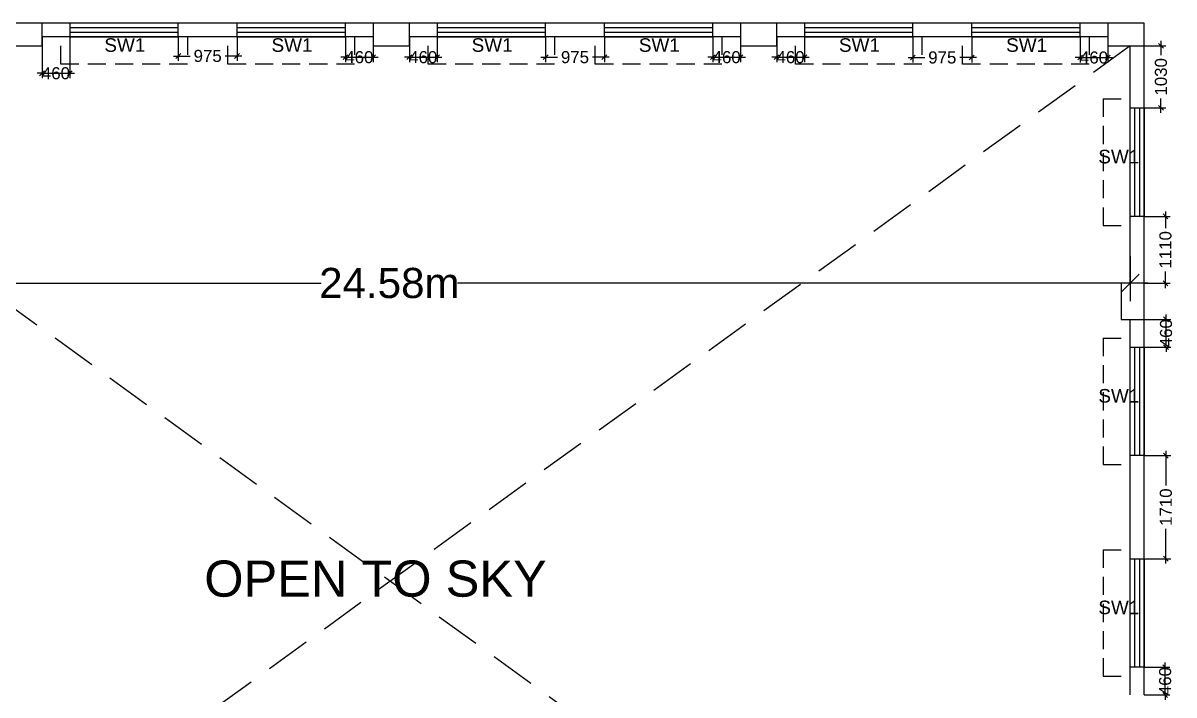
# Model space of a CAD drawing. Extents: x 7897917 to 8423973, y -6487334 to -6173396.
# Drawn here: x 7941236 to 7960331, y -6351310 to -6340165 of the extents above; entities that cross this region are included whole.
import ezdxf
from ezdxf.enums import TextEntityAlignment as Align

# ---------------------------------------------------------------- set-up
doc = ezdxf.new("R2010")
doc.units = 0
doc.header["$LTSCALE"] = 600
doc.header["$MEASUREMENT"] = 0
doc.header["$PDMODE"] = 35
doc.linetypes.add('DASHED', pattern=[0.75, 0.5, -0.25])
doc.linetypes.add('HIDDEN2', pattern=[0.1875, 0.125, -0.0625])
doc.layers.get('0').update_dxf_attribs({"linetype": 'CONTINUOUS'})
doc.layers.get('Defpoints').update_dxf_attribs({"linetype": 'CONTINUOUS'})
for name, color, linetype in [('chajja', 7, 'CONTINUOUS'), ('DIMEN', 5, 'CONTINUOUS'), ('Duct', 8, 'CONTINUOUS'), ('joinery', 7, 'CONTINUOUS'), ('LA-column', 3, 'CONTINUOUS'), ('Walls', 7, 'CONTINUOUS'), ('WIN', 151, 'CONTINUOUS'), ('Working Dim', 5, 'CONTINUOUS')]:
    doc.layers.add(name, color=color, linetype=linetype)
doc.styles.add('ari', font='arial.ttf')
doc.styles.get("Standard").update_dxf_attribs({"font": 'romans.shx'})
doc.dimstyles.new('int. dim', dxfattribs={"dimtxt": 450, "dimasz": 80, "dimexe": 80, "dimexo": 0, "dimgap": 70, "dimtad": 0, "dimdec": 0, "dimzin": 12, "dimdsep": 46, "dimtxsty": 'ari', "dimblk": 'OBLIQUE', "dimcen": 2, "dimdle": 80, "dimclrd": 256, "dimclre": 256, "dimclrt": 6, "dimadec": 0, "dimazin": 0, "dimtfac": 1, "dimtdec": 0, "dimtix": 1, "dimtmove": 2, "dimatfit": 3, "dimfxl": 1, "dimtolj": 1, "dimtzin": 0, "dimlwd": -1, "dimlwe": -1, "dimarcsym": 0})
doc.dimstyles.new('STANDARD$0', dxfattribs={"dimscale": 0, "dimtxt": 150, "dimasz": 125, "dimexe": 0.75, "dimexo": 1, "dimgap": 25, "dimtad": 1, "dimdec": 0, "dimdsep": 46, "dimtxsty": 'Standard', "dimblk1": 'DOT', "dimblk2": 'DOT', "dimsah": 1, "dimcen": 2.5, "dimclrd": 1, "dimclre": 1, "dimclrt": 3, "dimadec": 0, "dimazin": 0, "dimtfac": 1, "dimtdec": 0, "dimtmove": 0, "dimatfit": 3, "dimldrblk": 'DOT', "dimfxl": 1, "dimtolj": 1, "dimtzin": 0, "dimarcsym": 0})

# ---------------------------------------------------------------- blocks, each defined once
blk = doc.blocks.new('_Oblique')
at = {"color": 0, "linetype": 'ByBlock', "lineweight": -2}
blk.add_line((-0.5, -0.5), (0.5, 0.5), dxfattribs=at)
blk = doc.blocks.new('*D253')
at = {"layer": 'Defpoints', "color": 0, "transparency": 16777216}
for p in [(7935023.454919894, -6344032.036374042), (7959603.956270759, -6344032.036374042), (7959603.956270759, -6344480.334157708)]:
    blk.add_point(p, dxfattribs=at)
at = {"layer": 'DIMEN', "color": 8, "transparency": 16777216}
for p, q in [((7935023.454919894, -6344032.036374042), (7935023.454919894, -6344780.334157708)), ((7959603.956270759, -6344032.036374042), (7959603.956270759, -6344780.334157708)), ((7934723.454919894, -6344480.334157708), (7946180.543248805, -6344480.334157708)), ((7959903.956270759, -6344480.334157708), (7948446.867941848, -6344480.334157708))]:
    blk.add_line(p, q, dxfattribs=at)
at = {"layer": 'DIMEN', "color": 8, "transparency": 16777216, "xscale": 300, "yscale": 300, "zscale": 300, "rotation": 180}
blk.add_blockref('_Oblique', (7935023.454919894, -6344480.334157708), dxfattribs=at)
at = {"layer": 'DIMEN', "color": 8, "transparency": 16777216, "xscale": 300, "yscale": 300, "zscale": 300}
blk.add_blockref('_Oblique', (7959603.956270759, -6344480.334157708), dxfattribs=at)
at = {"layer": 'DIMEN', "color": 7, "transparency": 16777216, "insert": (7947313.705595327, -6344480.334157708), "char_height": 500, "attachment_point": 5, "style": 'ari'}
blk.add_mtext('\\A1;24.58m', dxfattribs=at)
blk = doc.blocks.new('*D721')
at = {"layer": 'Defpoints', "color": 0, "transparency": 16777216}
for p in [(7941552.045916616, -6340395.289116167), (7942012.045916616, -6340395.364488472), (7942012.045916616, -6340999.388972003)]:
    blk.add_point(p, dxfattribs=at)
at = {"layer": 'Working Dim', "transparency": 16777216}
for p, q in [((7941552.045916616, -6340395.289116167), (7941552.045916616, -6341079.388972003)), ((7942012.045916616, -6340395.364488472), (7942012.045916616, -6341079.388972003)), ((7941552.045916616, -6340999.388972003), (7941472.045916616, -6340999.388972003)), ((7941552.045916616, -6340999.388972003), (7942012.045916616, -6340999.388972003)), ((7942012.045916616, -6340999.388972003), (7942092.045916616, -6340999.388972003))]:
    blk.add_line(p, q, dxfattribs=at)
at = {"layer": 'Working Dim', "transparency": 16777216, "xscale": 80, "yscale": 80, "zscale": 80}
blk.add_blockref('_Oblique', (7941552.045916616, -6340999.388972003), dxfattribs=at)
at = {"layer": 'Working Dim', "transparency": 16777216, "xscale": 80, "yscale": 80, "zscale": 80, "rotation": 180}
blk.add_blockref('_Oblique', (7942012.045916616, -6340999.388972003), dxfattribs=at)
at = {"layer": 'Working Dim', "color": 6, "transparency": 16777216, "insert": (7941782.045916616, -6340999.388972003), "char_height": 200, "attachment_point": 5, "style": 'ari'}
blk.add_mtext('\\A1;460', dxfattribs=at)
blk = doc.blocks.new('*D722')
at = {"layer": 'Defpoints', "color": 0, "transparency": 16777216}
for p in [(7943812.045916616, -6340395.289116167), (7944787.043370617, -6340395.28912214), (7944787.043370617, -6340712.433189954)]:
    blk.add_point(p, dxfattribs=at)
at = {"layer": 'Working Dim', "transparency": 16777216}
for p, q in [((7943812.045916616, -6340395.289116167), (7943812.045916616, -6340792.433189954)), ((7944787.043370617, -6340395.28912214), (7944787.043370617, -6340792.433189954)), ((7943732.045916616, -6340712.433189954), (7944007.852965581, -6340712.433189954)), ((7944867.043370617, -6340712.433189954), (7944591.236321651, -6340712.433189954))]:
    blk.add_line(p, q, dxfattribs=at)
at = {"layer": 'Working Dim', "transparency": 16777216, "xscale": 80, "yscale": 80, "zscale": 80, "rotation": 180}
blk.add_blockref('_Oblique', (7943812.045916616, -6340712.433189954), dxfattribs=at)
at = {"layer": 'Working Dim', "transparency": 16777216, "xscale": 80, "yscale": 80, "zscale": 80}
blk.add_blockref('_Oblique', (7944787.043370617, -6340712.433189954), dxfattribs=at)
at = {"layer": 'Working Dim', "color": 6, "transparency": 16777216, "insert": (7944299.544643616, -6340712.433189954), "char_height": 200, "attachment_point": 5, "style": 'ari'}
blk.add_mtext('\\A1;975', dxfattribs=at)
blk = doc.blocks.new('*D723')
at = {"layer": 'Defpoints', "color": 0, "transparency": 16777216}
for p in [(7946586.043370617, -6340395.28912214), (7947046.043370615, -6340395.28912214, 5.131057827960831), (7947046.043370615, -6340732.400309282)]:
    blk.add_point(p, dxfattribs=at)
at = {"layer": 'Working Dim', "transparency": 16777216}
for p, q in [((7946586.043370617, -6340395.28912214), (7946586.043370617, -6340812.400309282)), ((7947046.043370615, -6340395.28912214), (7947046.043370615, -6340812.400309282)), ((7946586.043370617, -6340732.400309282), (7946506.043370617, -6340732.400309282)), ((7946586.043370617, -6340732.400309282), (7947046.043370615, -6340732.400309282)), ((7947046.043370615, -6340732.400309282), (7947126.043370615, -6340732.400309282))]:
    blk.add_line(p, q, dxfattribs=at)
at = {"layer": 'Working Dim', "transparency": 16777216, "xscale": 80, "yscale": 80, "zscale": 80}
blk.add_blockref('_Oblique', (7946586.043370617, -6340732.400309282), dxfattribs=at)
at = {"layer": 'Working Dim', "transparency": 16777216, "xscale": 80, "yscale": 80, "zscale": 80, "rotation": 180}
blk.add_blockref('_Oblique', (7947046.043370615, -6340732.400309282), dxfattribs=at)
at = {"layer": 'Working Dim', "color": 6, "transparency": 16777216, "insert": (7946816.043370616, -6340732.400309282), "char_height": 200, "attachment_point": 5, "style": 'ari'}
blk.add_mtext('\\A1;460', dxfattribs=at)
blk = doc.blocks.new('*D724')
at = {"layer": 'Defpoints', "color": 0, "transparency": 16777216}
for p in [(7947646.043370615, -6340395.28912214, 5.131057827960831), (7948106.043431053, -6340395.297335234), (7948106.043431053, -6340732.400309282)]:
    blk.add_point(p, dxfattribs=at)
at = {"layer": 'Working Dim', "transparency": 16777216}
for p, q in [((7947646.043370615, -6340395.28912214), (7947646.043370615, -6340812.400309282)), ((7948106.043431053, -6340395.297335234), (7948106.043431053, -6340812.400309282)), ((7947646.043370615, -6340732.400309282), (7947566.043370615, -6340732.400309282)), ((7947646.043370615, -6340732.400309282), (7948106.043431053, -6340732.400309282)), ((7948106.043431053, -6340732.400309282), (7948186.043431053, -6340732.400309282))]:
    blk.add_line(p, q, dxfattribs=at)
at = {"layer": 'Working Dim', "transparency": 16777216, "xscale": 80, "yscale": 80, "zscale": 80}
blk.add_blockref('_Oblique', (7947646.043370615, -6340732.400309282), dxfattribs=at)
at = {"layer": 'Working Dim', "transparency": 16777216, "xscale": 80, "yscale": 80, "zscale": 80, "rotation": 180}
blk.add_blockref('_Oblique', (7948106.043431053, -6340732.400309282), dxfattribs=at)
at = {"layer": 'Working Dim', "color": 6, "transparency": 16777216, "insert": (7947876.043400833, -6340732.400309282), "char_height": 200, "attachment_point": 5, "style": 'ari'}
blk.add_mtext('\\A1;460', dxfattribs=at)
blk = doc.blocks.new('*D725')
at = {"layer": 'Defpoints', "color": 0, "transparency": 16777216}
for p in [(7949906.043370617, -6340395.329496792), (7950880.95626961, -6340395.329496792), (7950880.95626961, -6340732.400309282)]:
    blk.add_point(p, dxfattribs=at)
at = {"layer": 'Working Dim', "transparency": 16777216}
for p, q in [((7949906.043370617, -6340395.329496792), (7949906.043370617, -6340812.400309282)), ((7950880.95626961, -6340395.329496792), (7950880.95626961, -6340812.400309282)), ((7949826.043370617, -6340732.400309282), (7950101.808142078, -6340732.400309282)), ((7950960.95626961, -6340732.400309282), (7950685.191498148, -6340732.400309282))]:
    blk.add_line(p, q, dxfattribs=at)
at = {"layer": 'Working Dim', "transparency": 16777216, "xscale": 80, "yscale": 80, "zscale": 80, "rotation": 180}
blk.add_blockref('_Oblique', (7949906.043370617, -6340732.400309282), dxfattribs=at)
at = {"layer": 'Working Dim', "transparency": 16777216, "xscale": 80, "yscale": 80, "zscale": 80}
blk.add_blockref('_Oblique', (7950880.95626961, -6340732.400309282), dxfattribs=at)
at = {"layer": 'Working Dim', "color": 6, "transparency": 16777216, "insert": (7950393.499820113, -6340732.400309282), "char_height": 200, "attachment_point": 5, "style": 'ari'}
blk.add_mtext('\\A1;975', dxfattribs=at)
blk = doc.blocks.new('*D726')
at = {"layer": 'Defpoints', "color": 0, "transparency": 16777216}
for p in [(7952679.95626961, -6340395.329496792), (7953139.95626961, -6340395.387278835), (7953139.95626961, -6340732.400309282)]:
    blk.add_point(p, dxfattribs=at)
at = {"layer": 'Working Dim', "transparency": 16777216}
for p, q in [((7952679.95626961, -6340395.329496792), (7952679.95626961, -6340812.400309282)), ((7953139.95626961, -6340395.387278835), (7953139.95626961, -6340812.400309282)), ((7952679.95626961, -6340732.400309282), (7952599.95626961, -6340732.400309282)), ((7952679.95626961, -6340732.400309282), (7953139.95626961, -6340732.400309282)), ((7953139.95626961, -6340732.400309282), (7953219.95626961, -6340732.400309282))]:
    blk.add_line(p, q, dxfattribs=at)
at = {"layer": 'Working Dim', "transparency": 16777216, "xscale": 80, "yscale": 80, "zscale": 80}
blk.add_blockref('_Oblique', (7952679.95626961, -6340732.400309282), dxfattribs=at)
at = {"layer": 'Working Dim', "transparency": 16777216, "xscale": 80, "yscale": 80, "zscale": 80, "rotation": 180}
blk.add_blockref('_Oblique', (7953139.95626961, -6340732.400309282), dxfattribs=at)
at = {"layer": 'Working Dim', "color": 6, "transparency": 16777216, "insert": (7952909.95626961, -6340732.400309282), "char_height": 200, "attachment_point": 5, "style": 'ari'}
blk.add_mtext('\\A1;460', dxfattribs=at)
blk = doc.blocks.new('*D727')
at = {"layer": 'Defpoints', "color": 0, "transparency": 16777216}
for p in [(7953739.95626961, -6340395.387278835), (7954199.95626961, -6340395.387278835), (7954199.95626961, -6340732.400309282)]:
    blk.add_point(p, dxfattribs=at)
at = {"layer": 'Working Dim', "transparency": 16777216}
for p, q in [((7953739.95626961, -6340395.387278835), (7953739.95626961, -6340812.400309282)), ((7954199.95626961, -6340395.387278835), (7954199.95626961, -6340812.400309282)), ((7953739.95626961, -6340732.400309282), (7953659.95626961, -6340732.400309282)), ((7953739.95626961, -6340732.400309282), (7954199.95626961, -6340732.400309282)), ((7954199.95626961, -6340732.400309282), (7954279.95626961, -6340732.400309282))]:
    blk.add_line(p, q, dxfattribs=at)
at = {"layer": 'Working Dim', "transparency": 16777216, "xscale": 80, "yscale": 80, "zscale": 80}
blk.add_blockref('_Oblique', (7953739.95626961, -6340732.400309282), dxfattribs=at)
at = {"layer": 'Working Dim', "transparency": 16777216, "xscale": 80, "yscale": 80, "zscale": 80, "rotation": 180}
blk.add_blockref('_Oblique', (7954199.95626961, -6340732.400309282), dxfattribs=at)
at = {"layer": 'Working Dim', "color": 6, "transparency": 16777216, "insert": (7953969.95626961, -6340732.400309282), "char_height": 200, "attachment_point": 5, "style": 'ari'}
blk.add_mtext('\\A1;460', dxfattribs=at)
blk = doc.blocks.new('*D728')
at = {"layer": 'Defpoints', "color": 0, "transparency": 16777216}
for p in [(7955999.95626961, -6340395.427659458), (7956974.869168603, -6340395.477222438), (7956974.869168603, -6340737.775479815)]:
    blk.add_point(p, dxfattribs=at)
at = {"layer": 'Working Dim', "transparency": 16777216}
for p, q in [((7955999.95626961, -6340395.427659458), (7955999.95626961, -6340817.775479815)), ((7956974.869168603, -6340395.477222438), (7956974.869168603, -6340817.775479815)), ((7955919.95626961, -6340737.775479815), (7956195.721041071, -6340737.775479815)), ((7957054.869168603, -6340737.775479815), (7956779.104397141, -6340737.775479815))]:
    blk.add_line(p, q, dxfattribs=at)
at = {"layer": 'Working Dim', "transparency": 16777216, "xscale": 80, "yscale": 80, "zscale": 80, "rotation": 180}
blk.add_blockref('_Oblique', (7955999.95626961, -6340737.775479815), dxfattribs=at)
at = {"layer": 'Working Dim', "transparency": 16777216, "xscale": 80, "yscale": 80, "zscale": 80}
blk.add_blockref('_Oblique', (7956974.869168603, -6340737.775479815), dxfattribs=at)
at = {"layer": 'Working Dim', "color": 6, "transparency": 16777216, "insert": (7956487.412719106, -6340737.775479815), "char_height": 200, "attachment_point": 5, "style": 'ari'}
blk.add_mtext('\\A1;975', dxfattribs=at)
blk = doc.blocks.new('*D729')
at = {"layer": 'Defpoints', "color": 0, "transparency": 16777216}
for p in [(7958773.869168603, -6340395.477222438), (7959234.008147393, -6340395.485443986), (7959234.008147393, -6340737.775479815)]:
    blk.add_point(p, dxfattribs=at)
at = {"layer": 'Working Dim', "transparency": 16777216}
for p, q in [((7958773.869168603, -6340395.477222438), (7958773.869168603, -6340817.775479815)), ((7959234.008147393, -6340395.485443986), (7959234.008147393, -6340817.775479815)), ((7958773.869168603, -6340737.775479815), (7958693.869168603, -6340737.775479815)), ((7958773.869168603, -6340737.775479815), (7959234.008147393, -6340737.775479815)), ((7959234.008147393, -6340737.775479815), (7959314.008147393, -6340737.775479815))]:
    blk.add_line(p, q, dxfattribs=at)
at = {"layer": 'Working Dim', "transparency": 16777216, "xscale": 80, "yscale": 80, "zscale": 80}
blk.add_blockref('_Oblique', (7958773.869168603, -6340737.775479815), dxfattribs=at)
at = {"layer": 'Working Dim', "transparency": 16777216, "xscale": 80, "yscale": 80, "zscale": 80, "rotation": 180}
blk.add_blockref('_Oblique', (7959234.008147393, -6340737.775479815), dxfattribs=at)
at = {"layer": 'Working Dim', "color": 6, "transparency": 16777216, "insert": (7959003.938657998, -6340737.775479815), "char_height": 200, "attachment_point": 5, "style": 'ari'}
blk.add_mtext('\\A1;460', dxfattribs=at)
blk = doc.blocks.new('*D730')
at = {"layer": 'Defpoints', "color": 0, "transparency": 16777216}
for p in [(7959834.046487364, -6340542.36552131, 5.131057828135454), (7960115.729290422, -6340542.36552131), (7959833.956270757, -6341572.813691928)]:
    blk.add_point(p, dxfattribs=at)
at = {"layer": 'Working Dim', "transparency": 16777216}
for p, q in [((7959834.046487364, -6340542.36552131), (7960195.729290422, -6340542.36552131)), ((7960115.729290422, -6340462.36552131), (7960115.729290422, -6340698.708296932)), ((7959833.956270757, -6341572.813691928), (7960195.729290422, -6341572.813691928)), ((7960115.729290422, -6341652.813691928), (7960115.729290422, -6341416.470916305))]:
    blk.add_line(p, q, dxfattribs=at)
at = {"layer": 'Working Dim', "transparency": 16777216, "xscale": 80, "yscale": 80, "zscale": 80}
for p, rotation in [((7960115.729290422, -6340542.36552131), 90), ((7960115.729290422, -6341572.813691928), 270)]:
    blk.add_blockref('_Oblique', p, dxfattribs=dict(at, rotation=rotation))
at = {"layer": 'Working Dim', "color": 6, "transparency": 16777216, "insert": (7960115.729290424, -6341057.589606618), "char_height": 200, "attachment_point": 5, "rotation": 90, "style": 'ari'}
blk.add_mtext('\\A1;1030', dxfattribs=at)
blk = doc.blocks.new('*D731')
at = {"layer": 'Defpoints', "color": 0, "transparency": 16777216}
for p in [(7959833.956270757, -6343372.813691928), (7959833.956270757, -6344482.334157708), (7960189.940825794, -6344482.334157708)]:
    blk.add_point(p, dxfattribs=at)
at = {"layer": 'Working Dim', "transparency": 16777216}
for p, q in [((7960189.940825794, -6343292.813691928), (7960189.940825794, -6343568.692615132)), ((7959833.956270757, -6343372.813691928), (7960269.940825794, -6343372.813691928)), ((7960189.940825794, -6344562.334157708), (7960189.940825794, -6344286.455234504)), ((7959833.956270757, -6344482.334157708), (7960269.940825794, -6344482.334157708))]:
    blk.add_line(p, q, dxfattribs=at)
at = {"layer": 'Working Dim', "transparency": 16777216, "xscale": 80, "yscale": 80, "zscale": 80}
for p, rotation in [((7960189.940825794, -6343372.813691928), 90), ((7960189.940825794, -6344482.334157708), 270)]:
    blk.add_blockref('_Oblique', p, dxfattribs=dict(at, rotation=rotation))
at = {"layer": 'Working Dim', "color": 6, "transparency": 16777216, "insert": (7960189.940825796, -6343927.573924817), "char_height": 200, "attachment_point": 5, "rotation": 90, "style": 'ari'}
blk.add_mtext('\\A1;1110', dxfattribs=at)
blk = doc.blocks.new('*D732')
at = {"layer": 'Defpoints', "color": 0, "transparency": 16777216}
for p in [(7959833.956270757, -6345080.334157708), (7960200.087552246, -6345080.334157708), (7959833.956270757, -6345540.334157708)]:
    blk.add_point(p, dxfattribs=at)
at = {"layer": 'Working Dim', "transparency": 16777216}
for p, q in [((7960200.087552246, -6345080.334157708), (7960200.087552246, -6345000.334157708)), ((7959833.956270757, -6345080.334157708), (7960280.087552246, -6345080.334157708)), ((7960200.087552246, -6345540.334157708), (7960200.087552246, -6345080.334157708)), ((7959833.956270757, -6345540.334157708), (7960280.087552246, -6345540.334157708)), ((7960200.087552246, -6345540.334157708), (7960200.087552246, -6345620.334157708))]:
    blk.add_line(p, q, dxfattribs=at)
at = {"layer": 'Working Dim', "transparency": 16777216, "xscale": 80, "yscale": 80, "zscale": 80}
for p, rotation in [((7960200.087552246, -6345080.334157708), 270), ((7960200.087552246, -6345540.334157708), 90)]:
    blk.add_blockref('_Oblique', p, dxfattribs=dict(at, rotation=rotation))
at = {"layer": 'Working Dim', "color": 6, "transparency": 16777216, "insert": (7960200.087552248, -6345310.334157707), "char_height": 200, "attachment_point": 5, "rotation": 90, "style": 'ari'}
blk.add_mtext('\\A1;460', dxfattribs=at)
blk = doc.blocks.new('*D733')
at = {"layer": 'Defpoints', "color": 0, "transparency": 16777216}
for p in [(7959833.956270757, -6347340.334157708), (7959833.956270757, -6349050.33593345), (7960196.833874855, -6349050.33593345)]:
    blk.add_point(p, dxfattribs=at)
at = {"layer": 'Working Dim', "transparency": 16777216}
for p, q in [((7960196.833874855, -6347260.334157708), (7960196.833874855, -6347836.453735893)), ((7959833.956270757, -6347340.334157708), (7960276.833874855, -6347340.334157708)), ((7960196.833874855, -6349130.33593345), (7960196.833874855, -6348554.216355265)), ((7959833.956270757, -6349050.33593345), (7960276.833874855, -6349050.33593345))]:
    blk.add_line(p, q, dxfattribs=at)
at = {"layer": 'Working Dim', "transparency": 16777216, "xscale": 80, "yscale": 80, "zscale": 80}
for p, rotation in [((7960196.833874855, -6347340.334157708), 90), ((7960196.833874855, -6349050.33593345), 270)]:
    blk.add_blockref('_Oblique', p, dxfattribs=dict(at, rotation=rotation))
at = {"layer": 'Working Dim', "color": 6, "transparency": 16777216, "insert": (7960196.833874857, -6348195.335045578), "char_height": 200, "attachment_point": 5, "rotation": 90, "style": 'ari'}
blk.add_mtext('\\A1;1710', dxfattribs=at)
blk = doc.blocks.new('*D734')
at = {"layer": 'Defpoints', "color": 0, "transparency": 16777216}
for p in [(7959833.956270757, -6350850.33593345), (7960185.263046445, -6350850.33593345), (7959833.956270757, -6351310.33593345)]:
    blk.add_point(p, dxfattribs=at)
at = {"layer": 'Working Dim', "transparency": 16777216}
for p, q in [((7959833.956270757, -6350850.33593345), (7960265.263046445, -6350850.33593345)), ((7960185.263046445, -6350850.33593345), (7960185.263046445, -6350770.33593345)), ((7960185.263046445, -6351310.33593345), (7960185.263046445, -6350850.33593345)), ((7959833.956270757, -6351310.33593345), (7960265.263046445, -6351310.33593345)), ((7960185.263046445, -6351310.33593345), (7960185.263046445, -6351390.33593345))]:
    blk.add_line(p, q, dxfattribs=at)
at = {"layer": 'Working Dim', "transparency": 16777216, "xscale": 80, "yscale": 80, "zscale": 80}
for p, rotation in [((7960185.263046445, -6350850.33593345), 270), ((7960185.263046445, -6351310.33593345), 90)]:
    blk.add_blockref('_Oblique', p, dxfattribs=dict(at, rotation=rotation))
at = {"layer": 'Working Dim', "color": 6, "transparency": 16777216, "insert": (7960185.263046447, -6351080.335933449), "char_height": 200, "attachment_point": 5, "rotation": 90, "style": 'ari'}
blk.add_mtext('\\A1;460', dxfattribs=at)

msp = doc.modelspace()

# ---------------------------------------------------------------- linework, layer by layer
at = {"layer": 'chajja', "color": 7, "linetype": 'DASHED'}
for p, q in [((7959153.956270757, -6341422.813691929), (7959153.956270757, -6343522.813691928)), ((7959153.956270757, -6341422.813691928), (7959603.956270757, -6341422.813691928)), ((7959153.956270757, -6343522.813691928), (7959603.956270757, -6343522.813691928)), ((7959153.956270757, -6345390.334157709), (7959153.956270757, -6347490.334157708)), ((7959153.956270757, -6345390.334157708), (7959603.956270757, -6345390.334157708)), ((7959153.956270757, -6347490.334157708), (7959603.956270757, -6347490.334157708)), ((7959153.956270757, -6348900.33593345), (7959153.956270757, -6351000.33593345)), ((7959153.956270757, -6348900.33593345), (7959603.956270757, -6348900.33593345)), ((7959153.956270757, -6351000.33593345), (7959603.956270757, -6351000.33593345))]:
    msp.add_line(p, q, dxfattribs=at)
for points in [[(7943962.045916616, -6340395.364488472), (7943962.045916616, -6340845.364488472), (7941862.045916616, -6340845.364488472), (7941862.045916616, -6340395.364488472)], [(7946736.043370617, -6340395.28912214), (7946736.043370617, -6340845.28912214), (7944636.043370617, -6340845.28912214), (7944636.043370617, -6340395.28912214)], [(7950056.043370617, -6340395.297335234), (7950056.043370617, -6340845.297335234), (7947956.043370617, -6340845.297335234), (7947956.043370617, -6340395.297335234)], [(7952829.95626961, -6340395.37905977), (7952829.95626961, -6340845.37905977), (7950729.95626961, -6340845.37905977), (7950729.95626961, -6340395.37905977)], [(7956149.95626961, -6340395.395497901), (7956149.95626961, -6340845.395497901), (7954049.95626961, -6340845.395497901), (7954049.95626961, -6340395.395497901)], [(7958923.869168603, -6340395.477222438), (7958923.869168603, -6340845.477222438), (7956823.869168603, -6340845.477222438), (7956823.869168603, -6340395.477222438)]]:
    msp.add_lwpolyline(points, dxfattribs=at)
at = {"layer": 'Duct', "color": 8, "linetype": 'HIDDEN2', "ltscale": 10}
for p, q in [((7959603.956270759, -6340545.485443989), (7935543.454929293, -6357950.453716679)), ((7935393.454930066, -6340765.289116168), (7959083.956256545, -6357950.453716677))]:
    msp.add_line(p, q, dxfattribs=at)
at = {"layer": 'LA-column', "color": 2}
for points, elevation in [([(7940952.045916612, -6340545.36552131), (7941552.045916612, -6340545.36552131), (7941552.045916612, -6340165.36552131), (7940952.045916612, -6340165.36552131)], 5.131057828135454), ([(7947046.043370615, -6340545.36552131), (7947646.043370615, -6340545.36552131), (7947646.043370615, -6340165.36552131), (7947046.043370615, -6340165.36552131)], 5.131057827960831), ([(7953139.95626961, -6340545.36552131), (7953739.95626961, -6340545.36552131), (7953739.95626961, -6340165.36552131), (7953139.95626961, -6340165.36552131)], -5.131057828136074), ([(7959234.046487364, -6340545.36552131), (7959834.046487364, -6340545.36552131), (7959834.046487364, -6340165.36552131), (7959234.046487364, -6340165.36552131)], 5.131057828135454), ([(7959834.046487364, -6345080.334157707), (7959834.046487364, -6344480.334157707), (7959454.046487364, -6344480.334157707), (7959454.046487364, -6345080.334157707)], 5.131057828111807)]:
    msp.add_lwpolyline(points, close=True, dxfattribs=dict(at, elevation=elevation))
at = {"layer": 'Walls', "linetype": 'Continuous'}
for p, q in [((7947046.043370617, -6340165.289116169), (7941552.045916616, -6340165.289116168)), ((7953139.95626961, -6340165.387278836), (7947646.043370617, -6340165.289116168)), ((7959234.008147388, -6340165.485443987), (7953739.95626961, -6340165.387278836)), ((7947046.043370617, -6340395.289116167), (7941552.045916616, -6340395.289116167)), ((7953139.95626961, -6340395.387278835), (7947646.043370617, -6340395.289116167)), ((7959234.008147393, -6340395.485443986), (7953739.95626961, -6340395.387278835))]:
    msp.add_line(p, q, dxfattribs=at)
at = {"layer": 'Walls'}
for p, q in [((7959603.956270759, -6344480.334157708), (7959603.956270759, -6340545.289116168)), ((7959833.956270759, -6344480.334157708), (7959833.956270761, -6340545.289116168)), ((7959603.956270757, -6351310.33593345), (7959603.956270757, -6345080.334157708)), ((7959833.956270757, -6351310.33593345), (7959833.956270757, -6345080.334157708))]:
    msp.add_line(p, q, dxfattribs=at)
at = {"layer": 'WIN', "linetype": 'Continuous'}
for points in [[(7943812.045916616, -6340395.364488472), (7943812.045916616, -6340165.364488472), (7942012.045916616, -6340165.364488472), (7942012.045916616, -6340395.364488472)], [(7943812.045916616, -6340318.364488472), (7943812.045916616, -6340242.364488472), (7942012.045916616, -6340242.364488472), (7942012.045916616, -6340318.364488472)], [(7946586.043370617, -6340395.28912214), (7946586.043370617, -6340165.28912214), (7944786.043370617, -6340165.28912214), (7944786.043370617, -6340395.28912214)], [(7946586.043370617, -6340318.28912214), (7946586.043370617, -6340242.28912214), (7944786.043370617, -6340242.28912214), (7944786.043370617, -6340318.28912214)], [(7949906.043370617, -6340395.297335234), (7949906.043370617, -6340165.297335234), (7948106.043370617, -6340165.297335234), (7948106.043370617, -6340395.297335234)], [(7949906.043370617, -6340318.297335234), (7949906.043370617, -6340242.297335234), (7948106.043370617, -6340242.297335234), (7948106.043370617, -6340318.297335234)], [(7952679.95626961, -6340395.37905977), (7952679.95626961, -6340165.37905977), (7950879.95626961, -6340165.37905977), (7950879.95626961, -6340395.37905977)], [(7952679.95626961, -6340318.37905977), (7952679.95626961, -6340242.37905977), (7950879.95626961, -6340242.37905977), (7950879.95626961, -6340318.37905977)], [(7955999.95626961, -6340395.395497901), (7955999.95626961, -6340165.395497901), (7954199.95626961, -6340165.395497901), (7954199.95626961, -6340395.395497901)], [(7955999.95626961, -6340318.395497901), (7955999.95626961, -6340242.395497901), (7954199.95626961, -6340242.395497901), (7954199.95626961, -6340318.395497901)], [(7958773.869168603, -6340395.477222438), (7958773.869168603, -6340165.477222438), (7956973.869168603, -6340165.477222438), (7956973.869168603, -6340395.477222438)], [(7958773.869168603, -6340318.477222438), (7958773.869168603, -6340242.477222438), (7956973.869168603, -6340242.477222438), (7956973.869168603, -6340318.477222438)], [(7959603.956270757, -6341572.813691928), (7959833.956270757, -6341572.813691928), (7959833.956270757, -6343372.813691928), (7959603.956270757, -6343372.813691928)], [(7959680.956270757, -6341572.813691928), (7959756.956270757, -6341572.813691928), (7959756.956270757, -6343372.813691928), (7959680.956270757, -6343372.813691928)], [(7959603.956270757, -6345540.334157708), (7959833.956270757, -6345540.334157708), (7959833.956270757, -6347340.334157708), (7959603.956270757, -6347340.334157708)], [(7959680.956270757, -6345540.334157708), (7959756.956270757, -6345540.334157708), (7959756.956270757, -6347340.334157708), (7959680.956270757, -6347340.334157708)], [(7959603.956270757, -6349050.33593345), (7959833.956270757, -6349050.33593345), (7959833.956270757, -6350850.33593345), (7959603.956270757, -6350850.33593345)], [(7959680.956270757, -6349050.33593345), (7959756.956270757, -6349050.33593345), (7959756.956270757, -6350850.33593345), (7959680.956270757, -6350850.33593345)]]:
    msp.add_lwpolyline(points, close=True, dxfattribs=at)

# ---------------------------------------------------------------- texts
at = {"layer": 'Duct', "color": 7, "style": 'ari'}
msp.add_text('OPEN TO SKY', height=599.9999999999999, dxfattribs=at).set_placement((7947083.790021191, -6349680.096492711), align=Align.CENTER)
at = {"layer": 'joinery', "style": 'ari'}
for p in [(7942925.255324057, -6340642.994008731), (7945699.25277806, -6340642.9186424), (7949019.25277806, -6340642.926855492), (7951793.165677051, -6340643.00858003), (7955113.165677051, -6340643.02501816), (7957887.078576046, -6340643.106742698), (7959416.467285286, -6342493.076651934), (7959416.467285286, -6346460.597117714), (7959416.467285286, -6349970.598893455)]:
    msp.add_text('SW1', height=225, dxfattribs=at).set_placement(p, align=Align.CENTER)

# ---------------------------------------------------------------- dimensions: what is measured, and where the dimension line sits
at = {"layer": 'DIMEN'}
dim = msp.add_linear_dim(base=(7959603.956270759, -6344480.334157708), p1=(7935023.454919894, -6344032.036374042), p2=(7959603.956270759, -6344032.036374042), dimstyle='STANDARD$0', override={"dimscale": 1, "dimtxt": 500, "dimasz": 300, "dimexe": 300, "dimexo": 0, "dimgap": 1, "dimtad": 0, "dimdec": 2, "dimlfac": 0.001, "dimzin": 0, "dimpost": 'm', "dimtxsty": 'ari', "dimblk1": 'Oblique', "dimblk2": 'Oblique', "dimcen": 0, "dimdle": 300, "dimclrd": 8, "dimclre": 8, "dimclrt": 7, "dimadec": 2, "dimtdec": 2, "dimtmove": 2, "dimfxl": 0.75, "dimfrac": 1, "dimlwd": 65535, "dimlwe": 65535}, dxfattribs=at)
dim.commit()
dim.dimension.update_dxf_attribs({"geometry": '*D253', "text_midpoint": (7947313.705595327, -6344480.334157708)})
at = {"layer": 'Working Dim'}
for base, p1, p2, picture, middle in [((7942012.045916616, -6340999.388972003), (7941552.045916616, -6340395.289116167), (7942012.045916616, -6340395.364488472), '*D721', (7941782.045916616, -6340999.388972003)), ((7944787.043370617, -6340712.433189954), (7943812.045916616, -6340395.289116167), (7944787.043370617, -6340395.28912214), '*D722', (7944299.544643616, -6340712.433189954)), ((7947046.043370615, -6340732.400309282), (7946586.043370617, -6340395.28912214), (7947046.043370615, -6340395.28912214, 5.131057827960831), '*D723', (7946816.043370616, -6340732.400309282)), ((7948106.043431053, -6340732.400309282), (7947646.043370615, -6340395.28912214, 5.131057827960831), (7948106.043431053, -6340395.297335234), '*D724', (7947876.043400833, -6340732.400309282)), ((7950880.95626961, -6340732.400309282), (7949906.043370617, -6340395.329496792), (7950880.95626961, -6340395.329496792), '*D725', (7950393.499820113, -6340732.400309282)), ((7953139.95626961, -6340732.400309282), (7952679.95626961, -6340395.329496792), (7953139.95626961, -6340395.387278835), '*D726', (7952909.95626961, -6340732.400309282)), ((7954199.95626961, -6340732.400309282), (7953739.95626961, -6340395.387278835), (7954199.95626961, -6340395.387278835), '*D727', (7953969.95626961, -6340732.400309282)), ((7956974.869168603, -6340737.775479815), (7955999.95626961, -6340395.427659458), (7956974.869168603, -6340395.477222438), '*D728', (7956487.412719106, -6340737.775479815)), ((7959234.008147393, -6340737.775479815), (7958773.869168603, -6340395.477222438), (7959234.008147393, -6340395.485443986), '*D729', (7959003.938657998, -6340737.775479815))]:
    dim = msp.add_linear_dim(base=base, p1=p1, p2=p2, dimstyle='int. dim', override={"dimtxt": 200}, dxfattribs=at)
    dim.commit()
    dim.dimension.update_dxf_attribs({"geometry": picture, "text_midpoint": middle})
for base, p1, p2, picture, middle in [((7960115.729290422, -6340542.36552131), (7959833.956270757, -6341572.813691928), (7959834.046487364, -6340542.36552131, 5.131057828135454), '*D730', (7960115.729290424, -6341057.589606618)), ((7960189.940825794, -6344482.334157708), (7959833.956270757, -6343372.813691928), (7959833.956270757, -6344482.334157708), '*D731', (7960189.940825796, -6343927.573924817)), ((7960200.087552246, -6345080.334157708), (7959833.956270757, -6345540.334157708), (7959833.956270757, -6345080.334157708), '*D732', (7960200.087552248, -6345310.334157707)), ((7960196.833874855, -6349050.33593345), (7959833.956270757, -6347340.334157708), (7959833.956270757, -6349050.33593345), '*D733', (7960196.833874857, -6348195.335045578)), ((7960185.263046445, -6350850.33593345), (7959833.956270757, -6351310.33593345), (7959833.956270757, -6350850.33593345), '*D734', (7960185.263046447, -6351080.335933449))]:
    dim = msp.add_linear_dim(base=base, p1=p1, p2=p2, angle=90, dimstyle='int. dim', override={"dimtxt": 200}, dxfattribs=at)
    dim.commit()
    dim.dimension.update_dxf_attribs({"geometry": picture, "text_midpoint": middle})

doc.saveas('drawing.dxf')
